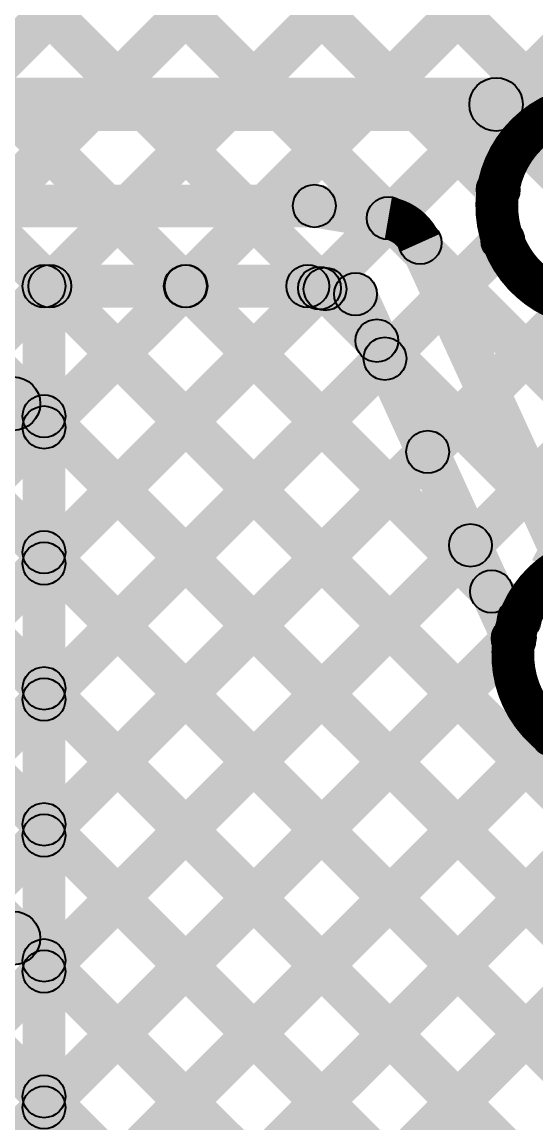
# Model space of a CAD drawing. Header units: millimetres. Extents: x 2.72 to 4.82, y 2.46 to 3.29.
# Drawn here: x 4.0423 to 4.1385, y 2.9744 to 3.1804 of the extents above; entities that cross this region are included whole.
import ezdxf

# ---------------------------------------------------------------- set-up
doc = ezdxf.new("R2010")
doc.units = ezdxf.units.MM
doc.header["$MEASUREMENT"] = 0
for name, color, linetype in [('BottomLayer', 5, 'Continuous'), ('TopLayer', 1, 'Continuous'), ('TopOverlay', 2, 'Continuous')]:
    doc.layers.add(name, color=color, linetype=linetype)

msp = doc.modelspace()

# ---------------------------------------------------------------- hatches: boundary and pattern name
at = {"layer": 'BottomLayer'}
for points in [[(3.991, 3.16), (3.991, 3.17), (4.131, 3.17), (4.131, 3.16)], [(4.12746, 3.16146), (4.13454, 3.16854), (4.15354, 3.14954), (4.14646, 3.14246)], [(4.006, 3.142), (4.006, 3.15), (4.097, 3.15), (4.097, 3.142)], [(4.09634, 3.14205), (4.09766, 3.14995), (4.11147, 3.14764), (4.11015, 3.13975)], [(4.11012, 3.13976), (4.1115, 3.14764), (4.11152, 3.14764), (4.11013, 3.13976)], [(4.11315, 3.13744), (4.12042, 3.14077), (4.16037, 3.05348), (4.1531, 3.05015)], [(4.04926, 3.10174), (4.0436, 3.1074), (4.07004, 3.13383), (4.07569, 3.12817)], [(4.04472, 3.12817), (4.05037, 3.13383), (4.20463, 2.97957), (4.19897, 2.97392)], [(4.04643, 3.127), (4.04643, 3.135), (4.09576, 3.135), (4.09576, 3.127)], [(4.07017, 3.12817), (4.07583, 3.13383), (4.13298, 3.07668), (4.12733, 3.07102)], [(4.0951, 3.12705), (4.09642, 3.13495), (4.10533, 3.13346), (4.10402, 3.12557)], [(4.04926, 3.07628), (4.0436, 3.08194), (4.09513, 3.13346), (4.10078, 3.12781)], [(4.09617, 3.12763), (4.10182, 3.13329), (4.1115, 3.12361), (4.10584, 3.11796)], [(4.05043, 2.82091), (4.04243, 2.82091), (4.04243, 3.131), (4.05043, 3.131)], [(4.10104, 3.12785), (4.10831, 3.13118), (4.13796, 3.0664), (4.13069, 3.06307)], [(4.04926, 3.05083), (4.0436, 3.05648), (4.10738, 3.12026), (4.11303, 3.1146)], [(4.0436, 3.10383), (4.04926, 3.10948), (4.23437, 2.92437), (4.22871, 2.91872)], [(4.04926, 3.02537), (4.0436, 3.03103), (4.11537, 3.1028), (4.12103, 3.09714)], [(4.04926, 2.99992), (4.0436, 3.00557), (4.12336, 3.08533), (4.12902, 3.07967)], [(4.0436, 3.07837), (4.04926, 3.08403), (4.26298, 2.87031), (4.25732, 2.86465)], [(4.04926, 2.97446), (4.0436, 2.98012), (4.13136, 3.06787), (4.13701, 3.06221)], [(4.0436, 3.05292), (4.04926, 3.05857), (4.29415, 2.81369), (4.28849, 2.80803)], [(4.04926, 2.949), (4.0436, 2.95466), (4.13875, 3.0498), (4.1444, 3.04415)], [(4.04926, 2.92355), (4.0436, 2.92921), (4.14927, 3.03487), (4.15493, 3.02921)], [(4.0436, 3.02746), (4.04926, 3.03312), (4.32446, 2.75791), (4.31881, 2.75226)], [(4.04926, 2.89809), (4.0436, 2.90375), (4.16969, 3.02983), (4.17535, 3.02418)], [(4.0436, 3.002), (4.04926, 3.00766), (4.40342, 2.6535), (4.39777, 2.64784)], [(4.0436, 2.97655), (4.04926, 2.98221), (4.40796, 2.62351), (4.4023, 2.61785)]]:
    msp.add_hatch(color=5, dxfattribs=at).paths.add_polyline_path(points)
h = msp.add_hatch(color=5, dxfattribs=at)
edge = h.paths.add_edge_path()
edge.add_arc((4.131, 3.165), 0.005, 0, 360)
h = msp.add_hatch(color=5, dxfattribs=at)
edge = h.paths.add_edge_path()
edge.add_arc((4.131, 3.165), 0.005, 0, 360)
h = msp.add_hatch(color=5, dxfattribs=at)
edge = h.paths.add_edge_path()
edge.add_arc((4.097, 3.146), 0.004, 0, 360)
h = msp.add_hatch(color=5, dxfattribs=at)
edge = h.paths.add_edge_path()
edge.add_arc((4.097, 3.146), 0.004, 0, 360)
h = msp.add_hatch(color=5, dxfattribs=at)
edge = h.paths.add_edge_path()
edge.add_arc((4.11081, 3.1437), 0.004, 0, 360)
h = msp.add_hatch(color=5, dxfattribs=at)
edge = h.paths.add_edge_path()
edge.add_arc((4.11081, 3.1437), 0.004, 0, 360)
h = msp.add_hatch(color=5, dxfattribs=at)
edge = h.paths.add_edge_path()
edge.add_arc((4.11083, 3.1437), 0.004, 0, 360)
h = msp.add_hatch(color=5, dxfattribs=at)
edge = h.paths.add_edge_path()
edge.add_arc((4.11083, 3.1437), 0.004, 0, 360)
h = msp.add_hatch(color=5, dxfattribs=at)
edge = h.paths.add_edge_path()
edge.add_arc((4.11678, 3.1391), 0.004, 0, 360)
h = msp.add_hatch(color=5, dxfattribs=at)
edge = h.paths.add_edge_path()
edge.add_arc((4.11678, 3.1391), 0.004, 0, 360)
h = msp.add_hatch(color=5, dxfattribs=at)
edge = h.paths.add_edge_path()
edge.add_arc((4.04643, 3.131), 0.004, 0, 360)
h = msp.add_hatch(color=5, dxfattribs=at)
edge = h.paths.add_edge_path()
edge.add_arc((4.04643, 3.131), 0.004, 0, 360)
h = msp.add_hatch(color=5, dxfattribs=at)
edge = h.paths.add_edge_path()
edge.add_arc((4.04754, 3.131), 0.004, 0, 360)
h = msp.add_hatch(color=5, dxfattribs=at)
edge = h.paths.add_edge_path()
edge.add_arc((4.07287, 3.131), 0.004, 0, 360)
h = msp.add_hatch(color=5, dxfattribs=at)
edge = h.paths.add_edge_path()
edge.add_arc((4.073, 3.131), 0.004, 0, 360)
h = msp.add_hatch(color=5, dxfattribs=at)
edge = h.paths.add_edge_path()
edge.add_arc((4.09576, 3.131), 0.004, 0, 360)
h = msp.add_hatch(color=5, dxfattribs=at)
edge = h.paths.add_edge_path()
edge.add_arc((4.09576, 3.131), 0.004, 0, 360)
h = msp.add_hatch(color=5, dxfattribs=at)
edge = h.paths.add_edge_path()
edge.add_arc((4.09795, 3.13063), 0.004, 0, 360)
h = msp.add_hatch(color=5, dxfattribs=at)
edge = h.paths.add_edge_path()
edge.add_arc((4.099, 3.13046), 0.004, 0, 360)
h = msp.add_hatch(color=5, dxfattribs=at)
edge = h.paths.add_edge_path()
edge.add_arc((4.10468, 3.12951), 0.004, 0, 360)
h = msp.add_hatch(color=5, dxfattribs=at)
edge = h.paths.add_edge_path()
edge.add_arc((4.10468, 3.12951), 0.004, 0, 360)
h = msp.add_hatch(color=5, dxfattribs=at)
edge = h.paths.add_edge_path()
edge.add_arc((4.10867, 3.12079), 0.004, 0, 360)
h = msp.add_hatch(color=5, dxfattribs=at)
edge = h.paths.add_edge_path()
edge.add_arc((4.11021, 3.11743), 0.004, 0, 360)
h = msp.add_hatch(color=5, dxfattribs=at)
edge = h.paths.add_edge_path()
edge.add_arc((4.04072, 3.109), 0.005, 0, 360)
h = msp.add_hatch(color=5, dxfattribs=at)
edge = h.paths.add_edge_path()
edge.add_arc((4.04643, 3.10666), 0.004, 0, 360)
h = msp.add_hatch(color=5, dxfattribs=at)
edge = h.paths.add_edge_path()
edge.add_arc((4.04643, 3.10457), 0.004, 0, 360)
h = msp.add_hatch(color=5, dxfattribs=at)
edge = h.paths.add_edge_path()
edge.add_arc((4.1182, 3.09997), 0.004, 0, 360)
h = msp.add_hatch(color=5, dxfattribs=at)
edge = h.paths.add_edge_path()
edge.add_arc((4.12619, 3.0825), 0.004, 0, 360)
h = msp.add_hatch(color=5, dxfattribs=at)
edge = h.paths.add_edge_path()
edge.add_arc((4.04643, 3.0812), 0.004, 0, 360)
h = msp.add_hatch(color=5, dxfattribs=at)
edge = h.paths.add_edge_path()
edge.add_arc((4.04643, 3.07911), 0.004, 0, 360)
h = msp.add_hatch(color=5, dxfattribs=at)
edge = h.paths.add_edge_path()
edge.add_arc((4.13015, 3.07385), 0.004, 0, 360)
h = msp.add_hatch(color=5, dxfattribs=at)
edge = h.paths.add_edge_path()
edge.add_arc((4.13418, 3.06504), 0.004, 0, 360)
h = msp.add_hatch(color=5, dxfattribs=at)
edge = h.paths.add_edge_path()
edge.add_arc((4.13432, 3.06473), 0.004, 0, 360)
h = msp.add_hatch(color=5, dxfattribs=at)
edge = h.paths.add_edge_path()
edge.add_arc((4.13432, 3.06473), 0.004, 0, 360)
h = msp.add_hatch(color=5, dxfattribs=at)
edge = h.paths.add_edge_path()
edge.add_arc((4.04643, 3.05574), 0.004, 0, 360)
h = msp.add_hatch(color=5, dxfattribs=at)
edge = h.paths.add_edge_path()
edge.add_arc((4.04643, 3.05366), 0.004, 0, 360)
h = msp.add_hatch(color=5, dxfattribs=at)
edge = h.paths.add_edge_path()
edge.add_arc((4.14158, 3.04698), 0.004, 0, 360)
h = msp.add_hatch(color=5, dxfattribs=at)
edge = h.paths.add_edge_path()
edge.add_arc((4.04643, 3.03029), 0.004, 0, 360)
h = msp.add_hatch(color=5, dxfattribs=at)
edge = h.paths.add_edge_path()
edge.add_arc((4.04643, 3.0282), 0.004, 0, 360)
h = msp.add_hatch(color=5, dxfattribs=at)
edge = h.paths.add_edge_path()
edge.add_arc((4.04072, 3.009), 0.005, 0, 360)
h = msp.add_hatch(color=5, dxfattribs=at)
edge = h.paths.add_edge_path()
edge.add_arc((4.04643, 3.00483), 0.004, 0, 360)
h = msp.add_hatch(color=5, dxfattribs=at)
edge = h.paths.add_edge_path()
edge.add_arc((4.04643, 3.00274), 0.004, 0, 360)
h = msp.add_hatch(color=5, dxfattribs=at)
edge = h.paths.add_edge_path()
edge.add_arc((4.04643, 2.97938), 0.004, 0, 360)
h = msp.add_hatch(color=5, dxfattribs=at)
edge = h.paths.add_edge_path()
edge.add_arc((4.04643, 2.97729), 0.004, 0, 360)
at = {"layer": 'TopLayer'}
for points in [[(3.96423, 3.1832), (3.96989, 3.18886), (4.30929, 2.84945), (4.30364, 2.8438)], [(3.9897, 3.18319), (3.99535, 3.18885), (4.27023, 2.91397), (4.26457, 2.90832)], [(3.99652, 3.12537), (3.99087, 3.13103), (4.04866, 3.18882), (4.05432, 3.18317)], [(4.01051, 3.1139), (4.00486, 3.11956), (4.07411, 3.18881), (4.07976, 3.18315)], [(4.01164, 3.08957), (4.00598, 3.09523), (4.09955, 3.1888), (4.10521, 3.18314)], [(4.01516, 3.18318), (4.02082, 3.18884), (4.13817, 3.07149), (4.13251, 3.06583)], [(4.02388, 3.07636), (4.01822, 3.08201), (4.125, 3.18879), (4.13065, 3.18313)], [(4.02558, 3.0526), (4.01992, 3.05826), (4.15044, 3.18878), (4.1561, 3.18312)], [(4.04063, 3.18317), (4.04629, 3.18883), (4.15184, 3.08328), (4.14618, 3.07762)], [(4.0661, 3.18316), (4.07175, 3.18881), (4.17142, 3.08915), (4.16576, 3.08349)], [(4.09156, 3.18315), (4.09722, 3.1888), (4.13419, 3.15183), (4.12854, 3.14617)], [(4.09157, 3.18315), (4.09722, 3.1888), (4.1342, 3.15183), (4.12854, 3.14618)], [(4.11703, 3.18314), (4.12269, 3.18879), (4.14533, 3.16615), (4.13968, 3.16049)], [(4.02446, 3.02603), (4.0188, 3.03168), (4.12945, 3.14233), (4.13511, 3.13667)], [(4.01355, 2.98966), (4.00789, 2.99532), (4.1424, 3.12983), (4.14806, 3.12417)], [(4.00486, 3.11712), (4.01051, 3.12278), (4.33462, 2.79867), (4.32896, 2.79301)], [(4.02497, 2.97563), (4.01932, 2.98129), (4.15038, 3.11235), (4.15603, 3.10669)], [(4.00492, 3.0916), (4.01058, 3.09726), (4.34725, 2.76059), (4.34159, 2.75493)], [(4.02558, 2.95078), (4.01992, 2.95643), (4.13158, 3.0681), (4.13724, 3.06244)], [(4.0169, 2.89119), (4.01125, 2.89685), (4.17435, 3.05995), (4.18001, 3.0543)], [(4.01992, 3.05115), (4.02558, 3.0568), (4.4019, 2.68048), (4.39624, 2.67482)], [(4.01064, 2.91038), (4.00498, 2.91604), (4.13875, 3.0498), (4.1444, 3.04415)], [(4.02327, 2.8721), (4.01761, 2.87776), (4.19064, 3.05078), (4.19629, 3.04512)], [(4.01902, 3.02659), (4.02468, 3.03225), (4.40342, 2.6535), (4.39777, 2.64784)], [(4.00729, 3.01286), (4.01295, 3.01852), (4.40796, 2.62351), (4.4023, 2.61785)]]:
    msp.add_hatch(color=1, dxfattribs=at).paths.add_polyline_path(points)
h = msp.add_hatch(color=1, dxfattribs=at)
edge = h.paths.add_edge_path()
edge.add_arc((4.13137, 3.149), 0.004, 0, 360)
h = msp.add_hatch(color=1, dxfattribs=at)
edge = h.paths.add_edge_path()
edge.add_arc((4.13137, 3.149), 0.004, 0, 360)
h = msp.add_hatch(color=1, dxfattribs=at)
edge = h.paths.add_edge_path()
edge.add_arc((4.13228, 3.1395), 0.004, 0, 360)
h = msp.add_hatch(color=1, dxfattribs=at)
edge = h.paths.add_edge_path()
edge.add_arc((4.13534, 3.06866), 0.004, 0, 360)
h = msp.add_hatch(color=1, dxfattribs=at)
edge = h.paths.add_edge_path()
edge.add_arc((4.13441, 3.06527), 0.004, 0, 360)
h = msp.add_hatch(color=1, dxfattribs=at)
edge = h.paths.add_edge_path()
edge.add_arc((4.14158, 3.04698), 0.004, 0, 360)

# ---------------------------------------------------------------- linework, layer by layer
at = {"layer": 'BottomLayer', "const_width": 0.008}
for points in [[(4.11083, 3.1437, -0.249798), (4.11678, 3.1391)], [(4.14286, 3.04608, -0.295326), (4.13432, 3.06473)]]:
    msp.add_lwpolyline(points, format="xyb", dxfattribs=at)
at = {"layer": 'BottomLayer'}
for centre, radius in [((4.131, 3.165), 0.005), ((4.131, 3.165), 0.005), ((4.097, 3.146), 0.004), ((4.097, 3.146), 0.004), ((4.11081, 3.1437), 0.004), ((4.11081, 3.1437), 0.004), ((4.11083, 3.1437), 0.004), ((4.11083, 3.1437), 0.004), ((4.11678, 3.1391), 0.004), ((4.11678, 3.1391), 0.004), ((4.04643, 3.131), 0.004), ((4.04643, 3.131), 0.004), ((4.04754, 3.131), 0.004), ((4.07287, 3.131), 0.004), ((4.073, 3.131), 0.004), ((4.09576, 3.131), 0.004), ((4.09576, 3.131), 0.004), ((4.09795, 3.13063), 0.004), ((4.099, 3.13046), 0.004), ((4.10468, 3.12951), 0.004), ((4.10468, 3.12951), 0.004), ((4.10867, 3.12079), 0.004), ((4.11021, 3.11743), 0.004), ((4.04072, 3.109), 0.005), ((4.04643, 3.10666), 0.004), ((4.04643, 3.10457), 0.004), ((4.1182, 3.09997), 0.004), ((4.12619, 3.0825), 0.004), ((4.04643, 3.0812), 0.004), ((4.04643, 3.07911), 0.004), ((4.13015, 3.07385), 0.004), ((4.13418, 3.06504), 0.004), ((4.13432, 3.06473), 0.004), ((4.13432, 3.06473), 0.004), ((4.04643, 3.05574), 0.004), ((4.04643, 3.05366), 0.004), ((4.14158, 3.04698), 0.004), ((4.04643, 3.03029), 0.004), ((4.04643, 3.0282), 0.004), ((4.04072, 3.009), 0.005), ((4.04643, 3.00483), 0.004), ((4.04643, 3.00274), 0.004), ((4.04643, 2.97938), 0.004), ((4.04643, 2.97729), 0.004)]:
    msp.add_circle(centre, radius, dxfattribs=at)
at = {"layer": 'TopLayer', "const_width": 0.008}
for points in [[(4.14532, 3.12771, -1.224147), (4.16146, 3.161)], [(4.16988, 3.05356, -2.021963), (4.1567, 3.08051)]]:
    msp.add_lwpolyline(points, format="xyb", dxfattribs=at)
at = {"layer": 'TopLayer'}
for centre in [(4.13137, 3.149), (4.13137, 3.149), (4.13228, 3.1395), (4.13534, 3.06866), (4.13441, 3.06527), (4.14158, 3.04698)]:
    msp.add_circle(centre, 0.004, dxfattribs=at)

# ---------------------------------------------------------------- texts
at = {"layer": 'TopOverlay'}
msp.add_text('*', height=0.06, rotation=209, dxfattribs=at).set_placement((4.14489, 3.12082))

doc.saveas('drawing.dxf')
